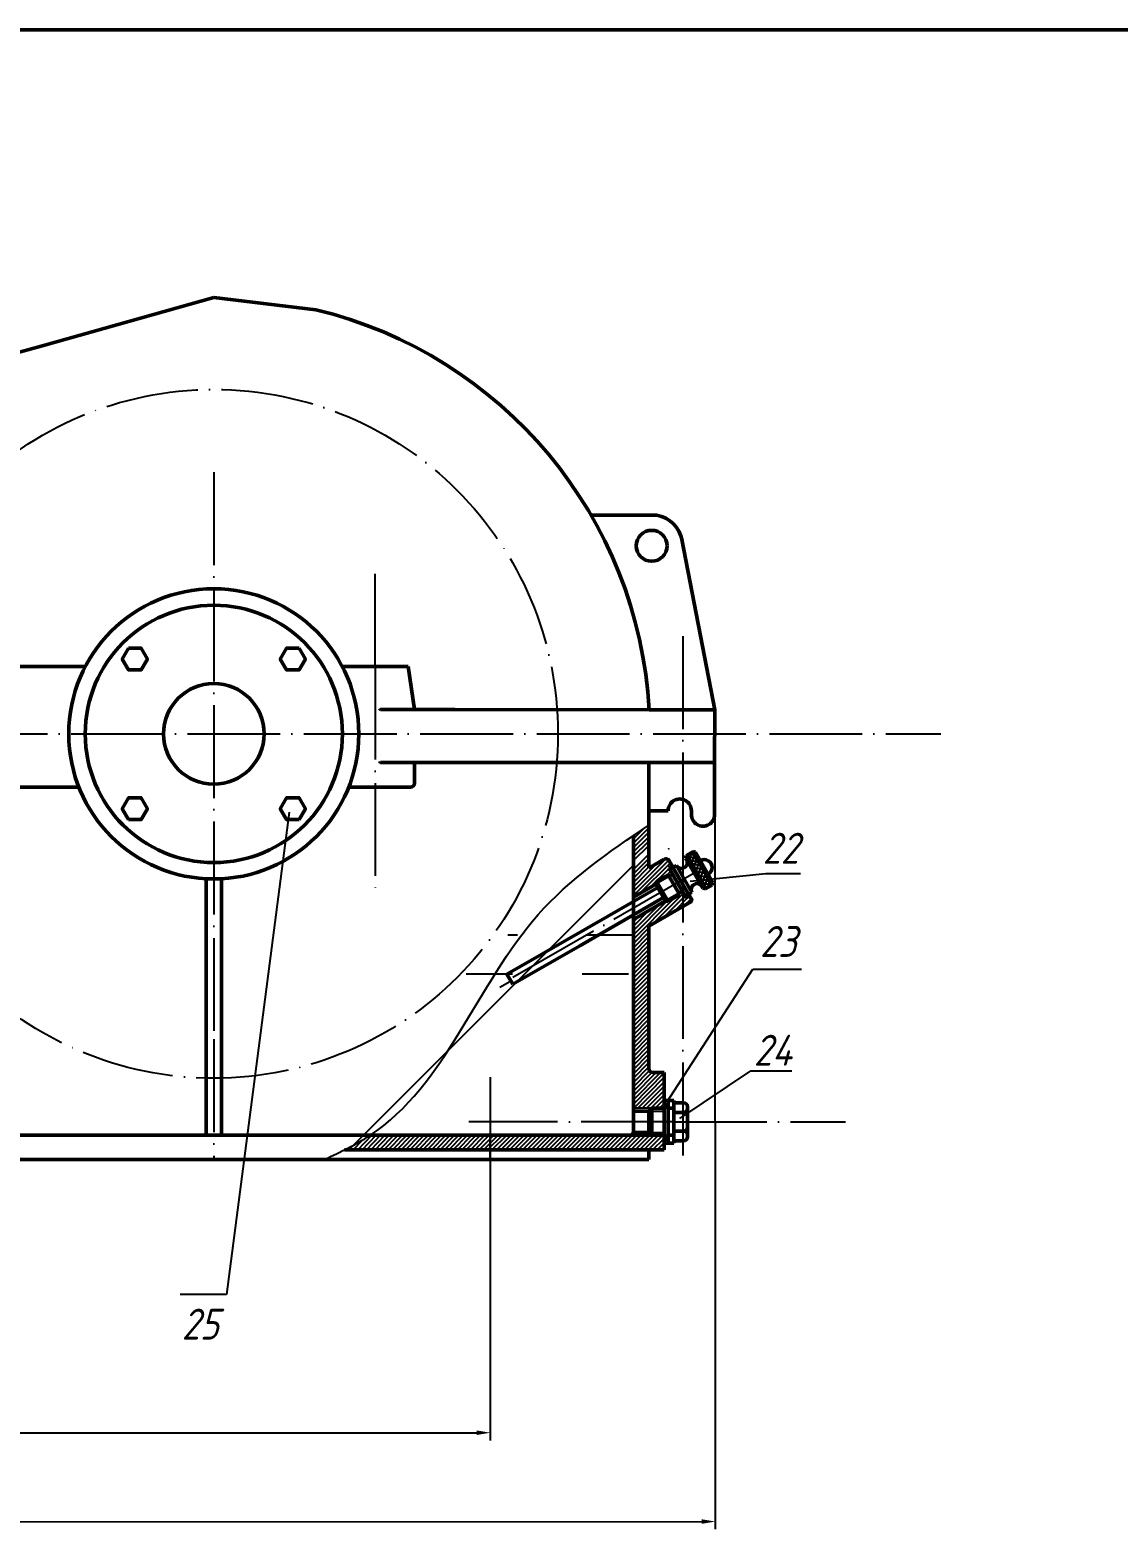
# Model space of a CAD drawing. Header units: millimetres. Extents: x 107 to 26453910, y 61 to 76684600.
# Drawn here: x 26452162.8 to 26452444.2, y 76683990.8 to 76684378.5 of the extents above; entities that cross this region are included whole.
import ezdxf

# ---------------------------------------------------------------- set-up
doc = ezdxf.new("R2010")
doc.units = ezdxf.units.MM
doc.linetypes.add('ACAD_ISO03W100', pattern=[30, 12, -18])
doc.linetypes.add('ACAD_ISO04W100', pattern=[30, 24, -3, 0, -3])
doc.layers.add('尺寸标注', color=100, linetype='Continuous', plot=False)
for name, color, linetype in [('点画线', 20, 'ACAD_ISO04W100'), ('细实线', 90, 'Continuous'), ('虚线', 41, 'ACAD_ISO03W100')]:
    doc.layers.add(name, color=color, linetype=linetype)
doc.layers.add('粗实线', color=7, linetype='Continuous', lineweight=50, plot=False)
doc.layers.add('细实线白', color=7, linetype='Continuous', lineweight=25)
doc.styles.add('工程字', font='gbeitc.shx', dxfattribs={"height": 8, "bigfont": 'gbcbig.shx'})
doc.dimstyles.new('ISO-25', dxfattribs={"dimtxt": 3.5, "dimasz": 3.5, "dimexe": 2, "dimexo": 0.625, "dimtad": 1, "dimlfac": 2, "dimdsep": 46, "dimtxsty": '工程字', "dimcen": 2.5, "dimadec": 0, "dimazin": 0, "dimtfac": 1, "dimtmove": 0, "dimatfit": 2, "dimfxl": 1, "dimtolj": 1, "dimarcsym": 0})
pattern_1 = [(45, (13225203.3251381, 38341995.03476783), (-0.5612660075668221, 0.5612660075668221), [])]

# ---------------------------------------------------------------- blocks, each defined once
blk = doc.blocks.new('*D2')
at = {"layer": 'Defpoints', "color": 0, "lineweight": 25, "transparency": 16777216}
for p in [(26451945.85029553, 76684202.56391153), (26452339.92370054, 76684202.74764359), (26452340.02150361, 76683992.97702457)]:
    blk.add_point(p, dxfattribs=at)
at = {"layer": '细实线', "color": 0, "lineweight": -2, "transparency": 16777216}
for p, q in [((26451945.85058692, 76684201.9389116), (26451945.94903107, 76683990.79329273)), ((26452339.92399194, 76684202.12264366), (26452340.02243609, 76683990.9770248)), ((26451949.44809821, 76683992.79492433), (26452336.52150399, 76683992.97539273))]:
    blk.add_line(p, q, dxfattribs=at)
at = {"layer": '细实线', "color": 0, "lineweight": 25, "transparency": 16777216}
for points in [[(26451949.44782624, 76683993.3782576), (26451949.44837018, 76683992.21159106), (26451945.94809859, 76683992.79329251)], [(26452336.52123202, 76683993.558726), (26452336.52177596, 76683992.39205946), (26452340.02150361, 76683992.97702457)]]:
    blk.add_solid(points, dxfattribs=at)
at = {"layer": '细实线', "color": 0, "lineweight": 25, "transparency": 16777216, "insert": (26452142.98369379, 76683995.26015829), "char_height": 3.5, "attachment_point": 5, "rotation": 0.02671347736254741, "style": '工程字'}
blk.add_mtext('\\A1;788', dxfattribs=at)
blk = doc.blocks.new('*D8')
at = {"layer": 'Defpoints', "color": 0, "lineweight": 25, "transparency": 16777216}
for p in [(26452003.85029553, 76684086.56391153), (26452281.85029553, 76684086.56391153), (26452281.85029553, 76684015.93888542)]:
    blk.add_point(p, dxfattribs=at)
at = {"layer": '细实线', "color": 0, "lineweight": -2, "transparency": 16777216}
for p, q in [((26452003.85029553, 76684085.93891153), (26452003.85029553, 76684013.93888542)), ((26452281.85029553, 76684085.93891153), (26452281.85029553, 76684013.93888542)), ((26452007.35029553, 76684015.93888542), (26452278.35029553, 76684015.93888542))]:
    blk.add_line(p, q, dxfattribs=at)
at = {"layer": '细实线', "color": 0, "lineweight": 25, "transparency": 16777216}
for points in [[(26452007.35029553, 76684016.52221875), (26452007.35029553, 76684015.35555209), (26452003.85029553, 76684015.93888542)], [(26452278.35029553, 76684016.52221875), (26452278.35029553, 76684015.35555209), (26452281.85029553, 76684015.93888542)]]:
    blk.add_solid(points, dxfattribs=at)
at = {"layer": '细实线', "color": 0, "lineweight": 25, "transparency": 16777216, "insert": (26452142.85029553, 76684018.31388542), "char_height": 3.5, "attachment_point": 5, "style": '工程字'}
blk.add_mtext('\\A1;556', dxfattribs=at)

msp = doc.modelspace()

# ---------------------------------------------------------------- hatches: boundary and pattern name
at = {"layer": '粗实线', "lineweight": 25}
h = msp.add_hatch(dxfattribs=at)
h.set_pattern_fill('ANSI37', color=256, scale=0.25, angle=29.89806572452839)
h.set_pattern_definition([(74.8980657245284, (3692466.098346269, 43112348.4804185), (-0.7663369196927952, 0.2068013249855004), []), (164.8980657245284, (3692466.098346269, 43112348.4804185), (-0.2068013249855004, -0.766336919692795), [])])
h.paths.add_polyline_path([(26452334.27206505, 76684166.14403233), (26452332.53823791, 76684165.14711538), (26452335.03053027, 76684160.81254749), (26452336.76435742, 76684161.80946444)])
h.paths.add_polyline_path([(26452336.76435742, 76684161.80946444), (26452335.03053027, 76684160.81254749), (26452337.52282263, 76684156.4779796), (26452339.2566498, 76684157.47489655)])
at = {"layer": '细实线白', "lineweight": 25}
h = msp.add_hatch(dxfattribs=at)
h.set_pattern_fill('ANSI31', color=256, scale=0.25)
h.set_pattern_definition(pattern_1)
h.paths.add_polyline_path([(26452021.82713854, 76684256.56390706), (26452073.96135737, 76684271.14949642, 0.3747768350162634), (26452074.52991603, 76684272.33465268), (26452074.13004008, 76684273.78037022), (26452073.86345611, 76684274.74418192), (26452073.19699619, 76684277.15371117), (26452075.60652675, 76684277.82017061), (26452075.33994289, 76684278.78398234), (26452075.3399431, 76684278.7839824), (26452076.78566078, 76684279.18385786), (26452082.08662559, 76684280.65006796), (26452082.35320924, 76684279.68625619), (26452106.44850385, 76684286.35084754), (26452106.18192019, 76684287.31465933), (26452106.76020726, 76684287.47460952), (26452105.56058082, 76684291.81176254), (26452107.9219197, 76684292.4648925), (26452115.00593631, 76684294.42428234), (26452116.20556275, 76684290.08712932), (26452116.78384982, 76684290.24707952), (26452117.05043348, 76684289.2832677), (26452115.12280991, 76684288.7501004), (26452115.38939356, 76684287.78628862), (26452115.87129946, 76684287.91958043), (26452116.27117493, 76684286.47386277), (26452118.1987985, 76684287.00703007), (26452118.59867399, 76684285.5613124), (26452118.99854947, 76684284.11559471), (26452117.0709259, 76684283.58242741), (26452116.72231183, 76684282.9672297), (26452115.71030946, 76684282.68731685), (26452113.59527805, 76684282.10231385), (26452114.74811867, 76684278.26798967), (26452099.92624563, 76684274.16836238), (26452081.64647637, 76684269.11230502), (26452084.8611022, 76684257.49008355, -0.220774057366096), (26452135.46871658, 76684244.66535781, -0.748671829899095), (26452299.35029553, 76684196.56391153, -0.7486718298990951), (26452135.46871658, 76684148.46246526, -0.5055640606859118), (26452038.80090375, 76684173.497323, -0.6146659676132817), (26451993.22529553, 76684196.56391153), (26451992.85029553, 76684196.56391153), (26451945.85029553, 76684196.56391153), (26451945.85029553, 76684189.81391153), (26451945.85029553, 76684189.81391153), (26451945.85029553, 76684202.56391153), (26451947.35029461, 76684205.9601791), (26451947.35029461, 76684208.31556973), (26451948.39057889, 76684208.31556973), (26451964.66657116, 76684245.16734207, -0.4142135623730955), (26451972.66657116, 76684253.16734207), (26452013.62167287, 76684255.9969812, -0.03431129251219855)])
edge = h.paths.add_edge_path(flags=0)
edge.add_spline(control_points=[(26452021.82713857, 76684256.56390706), (26452042.39741063, 76684258.15042213), (26452062.9676827, 76684259.7369372), (26452083.0363443, 76684264.08734915)], knot_values=[0, 0, 0, 0, 123.3376157797285, 123.3376157797285, 123.3376157797285, 123.3376157797285], degree=3, periodic=0)
edge.add_line((26452083.03634431, 76684264.08734915), (26452081.64647637, 76684269.11230502))
edge.add_line((26452081.64647637, 76684269.11230502), (26452071.04454879, 76684266.17988539))
edge.add_line((26452071.04454879, 76684266.17988539), (26452042.43793336, 76684258.26749398))
h.paths.add_polyline_path([(26452021.82713854, 76684256.56390706), (26452073.96135737, 76684271.14949642, 0.3747768348103823), (26452074.52991603, 76684272.33465268), (26452074.13004008, 76684273.78037022), (26452073.86345611, 76684274.74418192), (26452073.19699619, 76684277.15371117), (26452075.60652675, 76684277.82017061), (26452075.33994289, 76684278.78398234), (26452075.3399431, 76684278.7839824), (26452076.78566078, 76684279.18385786), (26452082.08662559, 76684280.65006796), (26452082.35320924, 76684279.68625619), (26452106.44850385, 76684286.35084754), (26452106.18192019, 76684287.31465933), (26452106.76020726, 76684287.47460952), (26452105.56058082, 76684291.81176254), (26452107.9219197, 76684292.4648925), (26452115.00593631, 76684294.42428234), (26452116.20556275, 76684290.08712932), (26452116.78384982, 76684290.24707952), (26452117.05043348, 76684289.2832677), (26452115.12280991, 76684288.7501004), (26452115.38939356, 76684287.78628862), (26452115.87129946, 76684287.91958043), (26452116.27117493, 76684286.47386277), (26452118.1987985, 76684287.00703007), (26452120.12642207, 76684287.54019739), (26452118.59867399, 76684285.5613124), (26452118.99854947, 76684284.11559471), (26452117.0709259, 76684283.58242741), (26452116.72231183, 76684282.9672297), (26452115.71030946, 76684282.68731685), (26452113.59527805, 76684282.10231385), (26452114.74811867, 76684278.26798967), (26452099.92624563, 76684274.16836238), (26452081.64647637, 76684269.11230502), (26452083.03634431, 76684264.08734915), (26452084.8611022, 76684257.49008355, -0.2207740573603677), (26452135.46871658, 76684244.66535781, -0.7486718299012687), (26452299.35029553, 76684196.56391153, -0.7486718298990951), (26452135.46871658, 76684148.46246526, -0.5055640606779905), (26452038.80090375, 76684173.497323, -0.6146659676085774), (26451993.22529553, 76684196.56391153), (26451992.85029553, 76684196.56391153), (26451945.85029553, 76684196.56391153), (26451945.85029553, 76684189.81391153), (26451945.85029553, 76684189.81391153), (26451945.85029553, 76684202.56391153), (26451947.35029461, 76684205.9601791), (26451947.35029461, 76684208.31556973), (26451948.39057889, 76684208.31556973), (26451964.66657116, 76684245.16734207, -0.4142135623730951), (26451972.66657116, 76684253.16734207), (26452013.62167287, 76684255.9969812, -0.03431129250535656)], flags=16)
h = msp.add_hatch(dxfattribs=at)
h.set_pattern_fill('ANSI31', color=256, scale=0.25)
h.set_pattern_definition(pattern_1)
edge = h.paths.add_edge_path()
edge.add_line((26452322.85029553, 76684167.10401972), (26452322.85029553, 76684173.00181237))
edge.add_spline(control_points=[(26452322.85029553, 76684173.00181237), (26452321.51541462, 76684172.09228662), (26452320.18053372, 76684171.1827609), (26452318.85029553, 76684170.268338)], knot_values=[234.0674683707478, 234.0674683707478, 234.0674683707478, 234.0674683707478, 243.6643570481061, 243.6643570481061, 243.6643570481061, 243.6643570481061], degree=3, periodic=0)
edge.add_line((26452318.85029553, 76684170.268338), (26452318.85029553, 76684169.76906615))
edge.add_line((26452318.85029553, 76684169.76906614), (26452318.85029553, 76684154.39301297))
edge.add_line((26452318.85029553, 76684154.39301297), (26452324.65637273, 76684157.73139462))
edge.add_line((26452324.65637273, 76684157.7313946), (26452324.83843536, 76684158.41275123))
edge.add_line((26452324.83843536, 76684158.41275123), (26452326.16636001, 76684159.17628211))
edge.add_line((26452326.16636001, 76684159.17628211), (26452327.87263288, 76684160.15735587))
edge.add_line((26452327.87263288, 76684160.15735587), (26452328.14754729, 76684159.73875219))
edge.add_line((26452328.14754729, 76684159.73875219), (26452329.01636267, 76684160.23830417))
edge.add_line((26452329.01636267, 76684160.23830417), (26452328.01944247, 76684161.97213699))
edge.add_line((26452328.01944247, 76684161.97213697), (26452328.88635604, 76684162.47059545))
edge.add_line((26452328.88635604, 76684162.47059545), (26452328.13866834, 76684163.77096581))
edge.add_arc((26452327.27175476, 76684163.27250734), 1.000000000202533, 29.89806578142743, 119.8980656357126)
edge.add_line((26452326.77329629, 76684164.13942093), (26452322.85029553, 76684161.88377166))
edge.add_line((26452322.85029553, 76684161.88377166), (26452322.85029553, 76684167.10401972))
h.paths.add_polyline_path([(26452322.85029553, 76684146.88805018), (26452333.68904641, 76684153.1201215, 0.3841095569815265), (26452333.89677745, 76684153.75652483), (26452333.3724826, 76684154.66837275), (26452333.3724823, 76684154.66837326), (26452332.50556872, 76684154.16991478), (26452331.50865503, 76684155.90373628), (26452330.63983966, 76684155.40418431), (26452330.88906889, 76684154.97072752), (26452327.85487138, 76684153.22612286), (26452327.17004493, 76684153.40911265), (26452318.85029553, 76684148.6254246), (26452318.85029553, 76684099.81391153), (26452323.60029553, 76684099.81391153), (26452326.85029553, 76684099.81391153), (26452326.85029553, 76684101.81391153), (26452326.85029553, 76684109.06391153), (26452323.85029553, 76684109.06391153, -0.4142135616456868), (26452322.85029553, 76684110.06391153), (26452322.85029553, 76684119.06391153)])
h.paths.add_polyline_path([(26452326.85029553, 76684092.81391153), (26452323.60029553, 76684092.81391153), (26452317.85029553, 76684092.81391153), (26452281.85029553, 76684092.81391153), (26452281.85029553, 76684089.06391153), (26452322.85029553, 76684089.06391153), (26452326.85029553, 76684089.06391153)])
edge = h.paths.add_edge_path()
edge.add_line((26452281.85029553, 76684092.81391153), (26452250.77472142, 76684092.81391153))
edge.add_spline(control_points=[(26452250.77472141, 76684092.81391153), (26452248.67927264, 76684091.44084863), (26452246.45056582, 76684090.21998209), (26452244.16512578, 76684089.06391153)], knot_values=[11.33597013631821, 11.33597013636271, 11.33597013636271, 11.33597013636271, 26.62654374068488, 26.62654374068488, 26.62654374068488, 26.62654374068488], degree=3, periodic=0)
edge.add_line((26452244.16512578, 76684089.06391153), (26452247.91815411, 76684089.06391153))
edge.add_line((26452247.91815411, 76684089.06391153), (26452281.85029553, 76684089.06391153))
edge.add_line((26452281.85029553, 76684089.06391153), (26452281.85029553, 76684092.81391153))
at = {"layer": '细实线白'}
h = msp.add_hatch(dxfattribs=at)
h.set_pattern_fill('ANSI37', color=256, scale=0.25)
h.set_pattern_definition([(45, (13225203.3251381, 38341993.03476783), (-0.5612660075668221, 0.5612660075668221), []), (135, (13225203.3251381, 38341993.03476783), (-0.5612660075668221, -0.561266007566822), [])])
h.paths.add_polyline_path([(26452327.85029553, 76684101.81391153), (26452326.85029553, 76684101.81391153), (26452326.85029553, 76684100.06391153), (26452327.85029553, 76684100.06391153)])
h.paths.add_polyline_path([(26452327.85029553, 76684092.56391153), (26452326.85029553, 76684092.56391153), (26452326.85029553, 76684090.81391153), (26452327.85029553, 76684090.81391153)])

# ---------------------------------------------------------------- linework, layer by layer
at = {"layer": '点画线', "lineweight": 25}
for p, q in [((26452210.35029553, 76684264.18025197), (26452210.35029553, 76684117.63410205)), ((26452252.07491198, 76684213.95331222), (26452252.07491198, 76684238.26621863)), ((26452331.67370054, 76684221.81624737), (26452331.67370054, 76684171.81624737)), ((26452252.07491199, 76684213.95331222), (26452252.07491198, 76684154.36707512)), ((26452339.92370054, 76684202.74764359), (26452331.67370054, 76684202.74764359)), ((26452331.67370054, 76684171.81624737), (26452331.67370054, 76684086.56391154)), ((26452334.59707348, 76684160.56331825), (26452286.91682673, 76684133.14810221)), ((26452286.91682673, 76684132.47930315), (26452284.34466962, 76684131.00036275)), ((26452210.35029553, 76684117.63410205), (26452210.35029553, 76684086.56391153)), ((26452281.85029553, 76684107.87314689), (26452281.85029553, 76684069.22417198)), ((26452281.85029553, 76684086.56391153), (26452281.85029553, 76684092.81391153)), ((26452281.85029553, 76684092.81391153), (26452281.85029553, 76684086.56391153))]:
    msp.add_line(p, q, dxfattribs=at)
at = {"layer": '点画线'}
for p, q in [((26451992.85029553, 76684196.56391153), (26452398.35102134, 76684196.56391153)), ((26452329.35029553, 76684096.31391153), (26452276.28426776, 76684096.31391153)), ((26452329.35029553, 76684096.31391153), (26452373.68710732, 76684096.31391153))]:
    msp.add_line(p, q, dxfattribs=at)
msp.add_circle((26452210.35029553, 76684196.56391153), 89, dxfattribs=at)
at = {"layer": '粗实线', "lineweight": 50}
for p, q in [((26451849.68139982, 76684378.4891643), (26453038.68139982, 76684378.4891643)), ((26452166.28078413, 76684296.97770058), (26452210.35029553, 76684309.3070269)), ((26452210.35029553, 76684309.3070269), (26452236.70293925, 76684306.183929)), ((26452152.80126198, 76684293.20653494), (26452166.28078413, 76684296.97770058)), ((26452322.26462997, 76684253.05864081), (26452307.9174807, 76684253.05864081)), ((26452322.26462997, 76684253.05864081), (26452324.89324504, 76684253.05864081)), ((26452339.92370054, 76684202.7476436), (26452331.41155833, 76684246.7952398)), ((26452243.57491199, 76684213.95284078), (26452260.57491197, 76684213.95378365)), ((26452262.21043197, 76684202.90046555), (26452260.57491197, 76684213.95378365)), ((26452262.21043197, 76684202.90046555), (26452253.46043197, 76684202.90046555)), ((26452268.21043197, 76684202.90046555), (26452262.21043197, 76684202.90046555)), ((26452272.71043197, 76684202.90046555), (26452262.21043197, 76684202.90046555)), ((26452272.71043197, 76684202.90046555), (26452268.21043197, 76684202.90046555)), ((26452272.71043197, 76684202.90046555), (26452272.21043197, 76684202.90046555)), ((26452322.9237012, 76684202.74764359), (26452272.71043197, 76684202.90046555)), ((26452322.92370054, 76684202.74764359), (26452339.92370054, 76684202.7476436)), ((26452339.84985979, 76684189.04219127), (26452339.92370054, 76684202.74764359)), ((26452253.71043198, 76684189.16390756), (26452253.46043197, 76684189.16390756)), ((26452262.21043198, 76684189.16390756), (26452253.71043198, 76684189.16390756)), ((26452263.21043197, 76684189.16390754), (26452262.21043198, 76684189.16390756)), ((26452262.21043197, 76684189.16390756), (26452262.21043198, 76684183.77653927)), ((26452267.96043197, 76684189.16390754), (26452263.21043197, 76684189.16390754)), ((26452272.71043197, 76684189.16390754), (26452263.21043197, 76684189.16390754)), ((26452272.71043197, 76684189.16390754), (26452267.96043197, 76684189.16390754)), ((26452272.71043197, 76684189.16390754), (26452339.85051556, 76684189.16390754)), ((26452322.85029553, 76684167.10401972), (26452322.85029553, 76684189.16390754)), ((26452322.85029553, 76684189.16390754), (26452339.84985979, 76684189.04219127)), ((26452339.85051556, 76684189.16390754), (26452339.85051556, 76684178.69161293)), ((26452245.22375773, 76684182.77653927), (26452261.21043198, 76684182.77653927)), ((26452339.84993668, 76684175.71309695), (26452339.85051556, 76684178.69161293)), ((26452327.85025953, 76684176.71309695), (26452322.85029553, 76684176.71309696)), ((26452333.85009811, 76684175.74421763), (26452333.84993668, 76684176.71309704)), ((26452318.85029553, 76684169.76906614), (26452318.85029553, 76684170.268338)), ((26452322.85029553, 76684167.10401972), (26452322.85029553, 76684161.88377166)), ((26452332.53823791, 76684165.14711538), (26452334.27206505, 76684166.14403233)), ((26452334.95475108, 76684165.95980477), (26452334.27206505, 76684166.14403233)), ((26452334.27206505, 76684166.14403233), (26452339.2566498, 76684157.47489655)), ((26452334.95475108, 76684165.95980477), (26452339.44087734, 76684158.15758258)), ((26452326.77329628, 76684164.13942093), (26452322.85029553, 76684161.88377166)), ((26452328.88635604, 76684162.47059545), (26452328.01944247, 76684161.97213697)), ((26452328.01944247, 76684161.97213697), (26452332.50556872, 76684154.16991478)), ((26452328.01944247, 76684161.97213697), (26452328.2686717, 76684161.5386802)), ((26452328.13866833, 76684163.77096581), (26452333.89677746, 76684153.7565248)), ((26452328.2686717, 76684161.5386802), (26452330.00249885, 76684162.53559715)), ((26452330.00249885, 76684162.53559715), (26452333.99016665, 76684155.60028851)), ((26452332.53823791, 76684165.14711538), (26452332.35401035, 76684164.46442935)), ((26452332.60323958, 76684164.03097256), (26452332.35401035, 76684164.46442935)), ((26452332.53823791, 76684165.14711538), (26452337.52282263, 76684156.4779796)), ((26452332.60323958, 76684164.03097256), (26452336.59090738, 76684157.09566393)), ((26452208.35029553, 76684159.06391153), (26452208.35029553, 76684159.11728284)), ((26452208.35029553, 76684159.06391153), (26452208.35029553, 76684092.81391153)), ((26452212.35029553, 76684159.06391153), (26452212.35029553, 76684159.11728284)), ((26452212.35029553, 76684159.06391153), (26452212.35029553, 76684092.81391153)), ((26452324.65631443, 76684157.73136109), (26452318.85029553, 76684154.39301297)), ((26452324.65631443, 76684157.73136109), (26452322.85029552, 76684156.69293529)), ((26452324.65634824, 76684157.73130295), (26452324.83843536, 76684158.41275123)), ((26452327.17004493, 76684153.40911265), (26452324.65634824, 76684157.73130295)), ((26452326.16636001, 76684159.17628211), (26452324.83843536, 76684158.41275123)), ((26452324.83843536, 76684158.41275123), (26452327.85487138, 76684153.22612286)), ((26452326.16636, 76684159.17628211), (26452327.87263288, 76684160.15735587)), ((26452327.87263288, 76684160.15735587), (26452328.14754729, 76684159.73875219)), ((26452328.14754729, 76684159.73875219), (26452329.01446087, 76684160.23721066)), ((26452330.63983966, 76684155.40418431), (26452328.14754729, 76684159.73875219)), ((26452330.26250559, 76684158.07102588), (26452329.02577819, 76684160.24369828)), ((26452329.02577819, 76684160.24369828), (26452331.50675323, 76684155.90264279)), ((26452339.44087734, 76684158.15758258), (26452339.2566498, 76684157.47489655)), ((26452326.66086257, 76684154.2698748), (26452304.98802314, 76684141.80841297)), ((26452325.17522156, 76684156.85368554), (26452312.1715179, 76684149.37680843)), ((26452325.91317486, 76684155.57024516), (26452325.17522156, 76684156.85368554)), ((26452325.91317486, 76684155.57024516), (26452326.66086257, 76684154.2698748)), ((26452330.88906889, 76684154.97072752), (26452327.85487138, 76684153.22612286)), ((26452331.50675323, 76684155.90264279), (26452330.63983966, 76684155.40418431)), ((26452330.63983966, 76684155.40418431), (26452330.88906889, 76684154.97072752)), ((26452333.99016665, 76684155.60028851), (26452332.25633949, 76684154.60337158)), ((26452332.50556872, 76684154.16991478), (26452333.3724823, 76684154.66837326)), ((26452333.3724823, 76684154.66837326), (26452333.87260038, 76684153.80397534)), ((26452336.84013661, 76684156.66220716), (26452336.59090738, 76684157.09566393)), ((26452337.52282263, 76684156.4779796), (26452336.84013661, 76684156.66220716)), ((26452339.2566498, 76684157.47489655), (26452337.52282263, 76684156.4779796)), ((26452327.17004493, 76684153.40911265), (26452318.85029553, 76684148.6254246)), ((26452327.17003654, 76684153.40911488), (26452319.23588021, 76684148.84712906)), ((26452333.68904641, 76684153.12012148), (26452322.85029553, 76684146.88805018)), ((26452327.85487138, 76684153.22612286), (26452327.17004493, 76684153.40911265)), ((26452312.1715179, 76684149.37680843), (26452290.49867848, 76684136.9153466)), ((26452304.98802314, 76684141.80841297), (26452287.6497516, 76684131.8392435)), ((26452290.49867848, 76684136.9153466), (26452286.16411059, 76684134.42305423)), ((26452286.16411059, 76684134.42305423), (26452287.6497516, 76684131.8392435)), ((26452322.85029553, 76684119.06391153), (26452322.85029553, 76684110.06391153)), ((26452323.85029553, 76684109.06391153), (26452326.85029553, 76684109.06391153)), ((26452329.35029553, 76684101.21391153), (26452329.35029553, 76684097.21391153)), ((26452329.35029553, 76684101.21391153), (26452329.35029553, 76684098.21391153)), ((26452329.35029553, 76684101.21391153), (26452329.35029553, 76684098.71391153)), ((26452332.85029553, 76684100.21391153), (26452332.85029553, 76684092.91391154)), ((26452322.85029553, 76684099.06391153), (26452318.85029553, 76684099.06391153)), ((26452329.35029553, 76684098.71391153), (26452331.85029553, 76684098.71391153)), ((26452332.85029553, 76684097.71391153), (26452332.85029553, 76684094.91391154)), ((26452323.60029553, 76684092.81391153), (26452317.85029553, 76684092.81391153)), ((26452322.85029553, 76684093.56391153), (26452318.85029553, 76684093.56391153)), ((26452329.35029553, 76684091.41391154), (26452329.35029553, 76684093.91391154)), ((26452329.35029553, 76684093.91391154), (26452331.85029553, 76684093.91391154)), ((26452247.91815411, 76684089.06391153), (26452244.16512578, 76684089.06391153)), ((26452322.85029553, 76684089.06391153), (26452247.91815411, 76684089.06391153)), ((26452322.85029553, 76684089.06391153), (26452322.85029553, 76684086.56391153))]:
    msp.add_line(p, q, dxfattribs=at)
at = {"layer": '粗实线'}
for p, q in [((26452121.41243288, 76684213.94606537), (26452177.1237504, 76684213.94915524)), ((26452243.57491199, 76684213.95284078), (26452260.57491197, 76684213.95378365)), ((26452123.55614721, 76684182.77653927), (26452175.47683332, 76684182.77653927)), ((26452318.85029553, 76684169.76906614), (26452318.85029553, 76684093.81391153)), ((26452322.85029553, 76684119.06391153), (26452322.85029553, 76684146.88805017)), ((26452322.85029553, 76684119.06391153), (26452322.85029553, 76684146.88805018)), ((26452326.85029553, 76684089.06391153), (26452326.85029553, 76684109.06391153)), ((26452318.85029553, 76684100.06391153), (26452318.85029553, 76684099.81391153)), ((26452322.85029553, 76684099.06391153), (26452323.60029553, 76684099.81391153)), ((26452323.60029553, 76684099.81391153), (26452326.85029553, 76684099.81391153)), ((26452323.60029553, 76684099.81391153), (26452323.60029553, 76684092.81391153)), ((26452326.85029553, 76684090.81391153), (26452326.85029553, 76684101.81391153)), ((26452326.85029553, 76684101.81391153), (26452327.85029553, 76684101.81391153)), ((26452327.85029553, 76684100.06391153), (26452326.85029553, 76684100.06391153)), ((26452327.85029553, 76684100.06391153), (26452326.85029553, 76684100.06391153)), ((26452327.85029553, 76684100.06391153), (26452326.85029553, 76684100.06391153)), ((26452327.85029553, 76684101.81391153), (26452327.85029553, 76684090.81391153)), ((26452327.85029553, 76684101.81391153), (26452329.35029553, 76684101.81391153)), ((26452327.85029553, 76684096.31391153), (26452327.85029553, 76684100.06391153)), ((26452327.85029553, 76684099.81391154), (26452329.35029553, 76684099.81391153)), ((26452329.35029553, 76684101.81391153), (26452329.35029553, 76684090.81391153)), ((26452329.35029553, 76684096.31391153), (26452329.35029553, 76684101.21391153)), ((26452329.35029553, 76684101.21391153), (26452331.85029553, 76684101.21391153)), ((26452329.35029553, 76684096.31391153), (26452329.35029553, 76684099.81391153)), ((26452332.85029553, 76684100.21391153), (26452332.85029553, 76684099.71391153)), ((26452322.85029553, 76684099.06391153), (26452322.85029553, 76684093.56391153)), ((26452322.85029553, 76684096.31391153), (26452322.85029553, 76684099.06391153)), ((26452322.85029553, 76684099.06391153), (26452322.85029553, 76684099.06391153)), ((26452322.85029553, 76684096.31391153), (26452322.85029553, 76684093.56391153)), ((26452327.85029553, 76684096.31391153), (26452327.85029553, 76684092.56391153)), ((26452329.35029553, 76684096.31391153), (26452329.35029553, 76684092.81391153)), ((26451972.85029553, 76684092.81391153), (26452317.85029553, 76684092.81391153)), ((26451997.85029553, 76684092.81391153), (26452317.85029553, 76684092.81391153)), ((26452322.85029553, 76684093.56391153), (26452323.60029553, 76684092.81391153)), ((26452326.85029553, 76684092.81391153), (26452323.60029553, 76684092.81391153)), ((26452327.85029553, 76684092.56391153), (26452326.85029553, 76684092.56391153)), ((26452329.35029553, 76684092.81391153), (26452327.85029553, 76684092.81391153)), ((26452332.85029553, 76684092.91391154), (26452332.85029553, 76684092.41391154)), ((26452322.85029553, 76684086.56391153), (26452322.85029553, 76684089.06391153)), ((26452322.85029553, 76684086.56391153), (26452322.85029553, 76684089.06391153)), ((26452322.85029553, 76684086.56391153), (26452322.85029553, 76684089.06391153)), ((26452322.85029553, 76684089.06391153), (26452326.85029553, 76684089.06391153)), ((26452326.85029553, 76684090.81391153), (26452329.35029553, 76684090.81391153)), ((26452331.85029553, 76684091.41391154), (26452329.35029553, 76684091.41391154)), ((26452322.85029553, 76684086.56391153), (26451992.85029553, 76684086.56391153)), ((26452322.85029553, 76684086.56391153), (26452247.85029553, 76684086.56391153))]:
    msp.add_line(p, q, dxfattribs=at)
at = {"layer": '粗实线', "lineweight": 50}
for points in [[(26452188.29449437, 76684218.72218451), (26452186.66949437, 76684215.90760194), (26452188.29449437, 76684213.09301937), (26452191.54449437, 76684213.09301937), (26452193.16949437, 76684215.90760194), (26452191.54449437, 76684218.72218451)], [(26452232.40609668, 76684218.72218451), (26452234.03109668, 76684215.90760194), (26452232.40609668, 76684213.09301937), (26452229.15609668, 76684213.09301937), (26452227.53109668, 76684215.90760194), (26452229.15609668, 76684218.72218451)], [(26452188.29449437, 76684174.40563858), (26452186.66949437, 76684177.22022113), (26452188.29449437, 76684180.03480369), (26452191.54449437, 76684180.03480369), (26452193.16949437, 76684177.22022113), (26452191.54449437, 76684174.40563858)], [(26452232.40609668, 76684174.40563858), (26452234.03109668, 76684177.22022113), (26452232.40609668, 76684180.03480369), (26452229.15609668, 76684180.03480369), (26452227.53109668, 76684177.22022113), (26452229.15609668, 76684174.40563858)]]:
    msp.add_lwpolyline(points, close=True, dxfattribs=at)
msp.add_lwpolyline([(26452322.92370054, 76684202.74764359), (26452339.92370054, 76684202.74764359)], dxfattribs=at)
msp.add_circle((26452323.5789375, 76684245.16734207), 4, dxfattribs=at)
at = {"layer": '粗实线'}
for radius in [37.5, 33.25000000045225, 13]:
    msp.add_circle((26452210.35029553, 76684196.56391153), radius, dxfattribs=at)
at = {"layer": '粗实线', "lineweight": 50}
for centre, radius, start, end in [((26452210.35029553, 76684196.56391153), 112.7431153511465, 3.144135842107411, 76.48260284263148), ((26452323.5789375, 76684245.16734207), 8, 10.13407044683481, 80.54409888922245), ((26452253.46043197, 76684203.15046555), 0.25, 180, 270), ((26452253.46043197, 76684188.91390756), 0.25, 90, 180), ((26452261.21043198, 76684183.77653927), 1, 270, 0), ((26452330.85009811, 76684176.74421772), 2.999999999985768, 359.405627984767, 180.5943737226898), ((26452336.84993668, 76684175.71309695), 3, 179.405627984767, 0), ((26452327.27175476, 76684163.27250734), 1, 29.89806583462033, 119.8980659410219), ((26452331.30286922, 76684163.28328484), 1.500000000011829, 209.8980657282326, 29.89806583462033), ((26452337.19781421, 76684162.05869368), 2, 299.8980659410217, 119.8980659410219), ((26452335.29053701, 76684156.34797624), 1.500000000011829, 29.893159476545, 209.8980658346203), ((26452226.70092318, 76684222.39076358), 119, 326.1832080452331, 326.1850278126277), ((26452333.43981717, 76684153.55357829), 0.5, 299.8980659410217, 30.05255402669172), ((26452323.85029553, 76684110.06391153), 1, 180, 269.9999997865566), ((26452331.85029553, 76684099.71391153), 1, 270, 0), ((26452331.85029553, 76684097.71391153), 1, 0, 90), ((26452331.85029553, 76684094.91391154), 1, 270, 0)]:
    msp.add_arc(centre, radius, start, end, dxfattribs=at)
at = {"layer": '粗实线'}
for centre, start, end in [((26452331.85029553, 76684100.21391153), 0, 90), ((26452317.85029553, 76684093.81391153), 270, 0), ((26452331.85029553, 76684092.91391154), 0, 90), ((26452331.85029553, 76684092.41391154), 270, 0)]:
    msp.add_arc(centre, 1, start, end, dxfattribs=at)
at = {"layer": '细实线', "lineweight": 25}
for p, q in [((26452229.85783326, 76684176.34642126), (26452213.61057381, 76684051.66539146)), ((26452333.54138051, 76684158.45508094), (26452353.09048119, 76684160.46655795)), ((26452353.09048119, 76684160.46655795), (26452362.05317742, 76684160.46655795)), ((26452327.51272327, 76684101.3511502), (26452349.73861767, 76684135.75142911)), ((26452349.73861767, 76684135.75142911), (26452362.29977985, 76684135.705993)), ((26452330.90554775, 76684097.133611), (26452349.24875055, 76684109.45300578)), ((26452349.24875055, 76684109.45300578), (26452359.83374977, 76684109.45300578)), ((26452213.61057381, 76684051.66539146), (26452201.62462875, 76684051.66539146))]:
    msp.add_line(p, q, dxfattribs=at)
at = {"layer": '细实线白'}
msp.add_line((26453038.68139982, 76684378.4891643), (26451849.68139982, 76684378.4891643), dxfattribs=at)
at = {"layer": '细实线白', "lineweight": 25}
for p, q in [((26452328.14754729, 76684159.73875219), (26452322.85029552, 76684156.69293529)), ((26452330.63983966, 76684155.40418431), (26452319.23588021, 76684148.84712906)), ((26452323.60029553, 76684099.81391153), (26452318.85029553, 76684099.81391153)), ((26452327.85029553, 76684099.81391154), (26452327.85029553, 76684092.81391153)), ((26452322.85029553, 76684099.06391153), (26452326.85029553, 76684099.06391153)), ((26452323.60029553, 76684092.81391153), (26452318.85029553, 76684092.81391153)), ((26452322.85029553, 76684093.56391153), (26452326.85029553, 76684093.56391153))]:
    msp.add_line(p, q, dxfattribs=at)
msp.add_spline([(26452239.01969237, 76684086.56391153), (26452250.77472141, 76684092.81391153), (26452294.25143949, 76684149.88860142), (26452322.85029553, 76684173.00181237)], degree=3, dxfattribs=at)
msp.add_open_spline([(26452328.05637955, 76684166.89030689), (26452328.05563385, 76684166.8925609), (26452328.02272381, 76684166.9014419)], degree=2, dxfattribs=at)
at = {"layer": '虚线', "lineweight": 25}
for p, q in [((26452318.85029553, 76684144.56391153), (26452286.35029553, 76684144.56391153)), ((26452275.58832125, 76684134.56391153), (26452318.85029553, 76684134.56391153))]:
    msp.add_line(p, q, dxfattribs=at)

# ---------------------------------------------------------------- texts
at = {"layer": '尺寸标注', "lineweight": 25, "char_height": 8, "attachment_point": 1, "style": '工程字'}
for s, width, insert in [('22', 17.78260711953044, (26452352.28637345, 76684171.00542817)), ('23', 12.75927647203207, (26452351.58310092, 76684146.90436016)), ('24', 15.13530641794205, (26452349.98797482, 76684118.79522274)), ('25', 18.12084383890033, (26452202.01726629, 76684048.00082563))]:
    msp.add_mtext_dynamic_manual_height_columns(s, width=width, gutter_width=40, heights=[0], dxfattribs=dict(at, insert=insert))

# ---------------------------------------------------------------- dimensions: what is measured, and where the dimension line sits
at = {"layer": '细实线', "lineweight": 25}
dim = msp.add_aligned_dim(p1=(26451945.85029553, 76684202.56391153), p2=(26452339.92370054, 76684202.74764359), distance=-209.77064181962584, dimstyle='ISO-25', override={"dimdec": 0}, dxfattribs=at)
dim.commit()
dim.dimension.update_dxf_attribs({"geometry": '*D2', "text_midpoint": (26452142.98369379, 76683995.26015829)})
dim = msp.add_linear_dim(base=(26452281.85029553, 76684015.93888542), p1=(26452003.85029553, 76684086.56391153), p2=(26452281.85029553, 76684086.56391153), dimstyle='ISO-25', dxfattribs=at)
dim.commit()
dim.dimension.update_dxf_attribs({"geometry": '*D8', "text_midpoint": (26452142.85029553, 76684018.31388542)})

doc.saveas('drawing.dxf')
